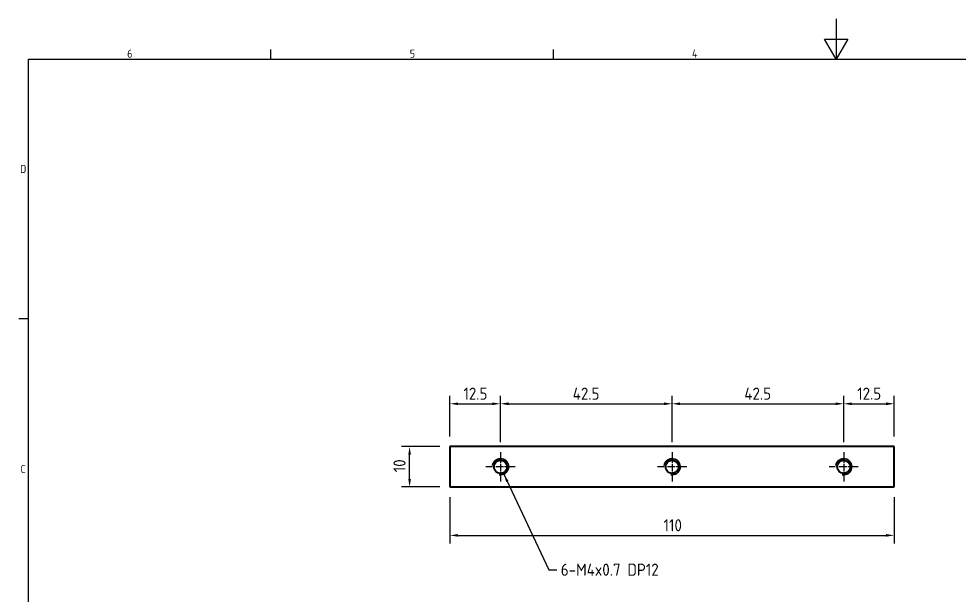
# Model space of a CAD drawing. Header units: millimetres. Extents: x 0 to 420, y 0 to 297.
# Drawn here: x 7.6 to 240.5, y 154.4 to 297 of the extents above; entities that cross this region are included whole.
import ezdxf

# ---------------------------------------------------------------- set-up
doc = ezdxf.new("R2010")
doc.units = ezdxf.units.MM
doc.linetypes.add('CHAIN', pattern=[0.35429999999999995, 0.2362, -0.0295, 0.0591, -0.0295])
doc.layers.get('0').update_dxf_attribs({"color": 3, "lineweight": 25})
for name, color, linetype, lineweight in [('가시적인 것(ISO)', 3, 'Continuous', 40), ('가시적인 좁은 것(ISO)', 3, 'Continuous', 35), ('경계(ISO)', 7, 'Continuous', 25), ('기호(ISO)', 5, 'Continuous', 25), ('중심 표식(ISO)', 1, 'Continuous', 25), ('치수(ISO)', 2, 'Continuous', 25)]:
    doc.layers.add(name, color=color, linetype=linetype, lineweight=lineweight)
doc.styles.add('문자 텍스트_PSTEK_POSCO', font='isocp.shx')
doc.styles.add('치수 텍스트_PSTEK_POSCO', font='isocp.shx')
doc.dimstyles.new('치수_PSTEK_POSCO', dxfattribs={"dimtxt": 3, "dimasz": 2, "dimexe": 2, "dimexo": 2.5, "dimgap": 1, "dimtad": 1, "dimrnd": 1e-08, "dimdsep": 46, "dimtxsty": '치수 텍스트_PSTEK_POSCO', "dimcen": 0.09, "dimdle": 10, "dimclrd": 7, "dimclre": 7, "dimclrt": 2, "dimadec": 1, "dimazin": 2, "dimtfac": 1, "dimtmove": 0, "dimatfit": 3, "dimfxl": 0, "dimtolj": 1, "dimlwd": -1, "dimlwe": -1, "dimarcsym": 0})
doc.dimstyles.new('치수_PSTEK_POSCO$7', dxfattribs={"dimtxt": 3, "dimasz": 2, "dimexe": 2, "dimexo": 2.5, "dimgap": 1, "dimtad": 1, "dimrnd": 1e-08, "dimdsep": 46, "dimtxsty": '치수 텍스트_PSTEK_POSCO', "dimcen": 0.09, "dimdle": 10, "dimclrd": 7, "dimclre": 7, "dimclrt": 2, "dimadec": 1, "dimazin": 2, "dimtfac": 1, "dimtmove": 0, "dimatfit": 3, "dimfxl": 0, "dimtolj": 1, "dimlwd": -1, "dimlwe": -1, "dimarcsym": 0})

# ---------------------------------------------------------------- blocks, each defined once
blk = doc.blocks.new('경계 Default Border')
at = {"layer": '경계(ISO)'}
for p, q in [((70, 287.0000076293945), (70, 289.4000053405762)), ((140, 287.0000076293945), (140, 289.4000053405762)), ((10, 222.7499961853027), (7.599999904632568, 222.7499961853027))]:
    blk.add_line(p, q, dxfattribs=at)
at = {"layer": '경계(ISO)', "flags": 128}
for points in [[(210, 297.0000076293945), (210, 287.0000076293945), (207.1132469177246, 292.0000076293945), (212.8867530822754, 292.0000076293945), (210, 287.0000076293945)], [(10, 10), (10, 287.0000076293945), (410, 287.0000076293945), (410, 10), (10, 10)]]:
    blk.add_lwpolyline(points, dxfattribs=at)
at = {"layer": '경계(ISO)', "color": 2, "char_height": 2.000000029802322, "attachment_point": 7, "style": '문자 텍스트_PSTEK_POSCO'}
for s, insert in [('6', (34.42969299337596, 287.3809296778403)), ('5', (104.429692993376, 287.3809296778403)), ('4', (174.3156467487881, 287.4)), ('D', (7.918846742126641, 258.8559296629392)), ('C', (8.029692978474793, 184.6059296629392))]:
    blk.add_mtext(s, dxfattribs=dict(at, insert=insert))
blk = doc.blocks.new('*D21')
at = {"layer": 'Defpoints', "color": 0, "transparency": 16777216}
for p in [(126.8759365780216, 201.7263739022923), (114.3759365780216, 191.1329505503924), (126.8759365780216, 189.7539505503924)]:
    blk.add_point(p, dxfattribs=at)
at = {"layer": '치수(ISO)', "color": 7, "transparency": 16777216}
for p, q in [((114.3759365780216, 193.6329505503924), (114.3759365780216, 203.7263739022923)), ((126.8759365780216, 192.2539505503924), (126.8759365780216, 203.7263739022923)), ((116.3759365780216, 201.7263739022923), (124.8759365780216, 201.7263739022923))]:
    blk.add_line(p, q, dxfattribs=at)
for points in [[(116.3759365780216, 202.0597072356257), (116.3759365780216, 201.393040568959), (114.3759365780216, 201.7263739022923)], [(124.8759365780216, 202.0597072356257), (124.8759365780216, 201.393040568959), (126.8759365780216, 201.7263739022923)]]:
    blk.add_solid(points, dxfattribs=at)
at = {"layer": '치수(ISO)', "color": 2, "transparency": 16777216, "insert": (117.7038045436657, 204.2266691778829), "char_height": 3, "attachment_point": 4, "style": '치수 텍스트_PSTEK_POSCO'}
blk.add_mtext('\\A1;12.5', dxfattribs=at)
blk = doc.blocks.new('*D22')
at = {"layer": 'Defpoints', "color": 0, "transparency": 16777216}
for p in [(169.3759365780216, 201.7263739022923), (126.8759365780216, 189.7539505503924), (169.3759365780216, 189.7539505503924)]:
    blk.add_point(p, dxfattribs=at)
at = {"layer": '치수(ISO)', "color": 7, "transparency": 16777216}
for p, q in [((126.8759365780216, 192.2539505503924), (126.8759365780216, 203.7263739022923)), ((169.3759365780216, 192.2539505503924), (169.3759365780216, 203.7263739022923)), ((128.8759365780216, 201.7263739022923), (167.3759365780216, 201.7263739022923))]:
    blk.add_line(p, q, dxfattribs=at)
for points in [[(128.8759365780216, 202.0597072356257), (128.8759365780216, 201.393040568959), (126.8759365780216, 201.7263739022923)], [(167.3759365780216, 202.0597072356257), (167.3759365780216, 201.393040568959), (169.3759365780216, 201.7263739022923)]]:
    blk.add_solid(points, dxfattribs=at)
at = {"layer": '치수(ISO)', "color": 2, "transparency": 16777216, "insert": (144.7738045436656, 204.2266691778829), "char_height": 3, "attachment_point": 4, "style": '치수 텍스트_PSTEK_POSCO'}
blk.add_mtext('\\A1;42.5', dxfattribs=at)
blk = doc.blocks.new('*D23')
at = {"layer": 'Defpoints', "color": 0, "transparency": 16777216}
for p in [(211.8759365780216, 201.7263739022923), (169.3759365780216, 189.7539505503924), (211.8759365780216, 189.7539505503924)]:
    blk.add_point(p, dxfattribs=at)
at = {"layer": '치수(ISO)', "color": 7, "transparency": 16777216}
for p, q in [((169.3759365780216, 192.2539505503924), (169.3759365780216, 203.7263739022923)), ((211.8759365780216, 192.2539505503924), (211.8759365780216, 203.7263739022923)), ((171.3759365780216, 201.7263739022923), (209.8759365780216, 201.7263739022923))]:
    blk.add_line(p, q, dxfattribs=at)
for points in [[(171.3759365780216, 202.0597072356257), (171.3759365780216, 201.393040568959), (169.3759365780216, 201.7263739022923)], [(209.8759365780216, 202.0597072356257), (209.8759365780216, 201.393040568959), (211.8759365780216, 201.7263739022923)]]:
    blk.add_solid(points, dxfattribs=at)
at = {"layer": '치수(ISO)', "color": 2, "transparency": 16777216, "insert": (187.2738045436656, 204.2266691778829), "char_height": 3, "attachment_point": 4, "style": '치수 텍스트_PSTEK_POSCO'}
blk.add_mtext('\\A1;42.5', dxfattribs=at)
blk = doc.blocks.new('*D24')
at = {"layer": 'Defpoints', "color": 0, "transparency": 16777216}
for p in [(224.3759365780216, 201.7263739022923), (224.3759365780216, 191.1329505503924), (211.8759365780216, 189.7539505503924)]:
    blk.add_point(p, dxfattribs=at)
at = {"layer": '치수(ISO)', "color": 7, "transparency": 16777216}
for p, q in [((211.8759365780216, 192.2539505503924), (211.8759365780216, 203.7263739022923)), ((224.3759365780216, 193.6329505503924), (224.3759365780216, 203.7263739022923)), ((213.8759365780216, 201.7263739022923), (222.3759365780216, 201.7263739022923))]:
    blk.add_line(p, q, dxfattribs=at)
for points in [[(213.8759365780216, 202.0597072356257), (213.8759365780216, 201.393040568959), (211.8759365780216, 201.7263739022923)], [(222.3759365780216, 202.0597072356257), (222.3759365780216, 201.393040568959), (224.3759365780216, 201.7263739022923)]]:
    blk.add_solid(points, dxfattribs=at)
at = {"layer": '치수(ISO)', "color": 2, "transparency": 16777216, "insert": (215.2238045436656, 204.2266691778829), "char_height": 3, "attachment_point": 4, "style": '치수 텍스트_PSTEK_POSCO'}
blk.add_mtext('\\A1;12.5', dxfattribs=at)
blk = doc.blocks.new('*D25')
at = {"layer": 'Defpoints', "color": 0, "transparency": 16777216}
for p in [(104.3759365780216, 191.1329505503924), (114.3759365780216, 191.1329505503924), (114.3759365780216, 181.1329505503924)]:
    blk.add_point(p, dxfattribs=at)
at = {"layer": '치수(ISO)', "color": 7, "transparency": 16777216}
for p, q in [((111.8759365780216, 191.1329505503924), (102.3759365780216, 191.1329505503924)), ((104.3759365780216, 183.1329505503924), (104.3759365780216, 189.1329505503924)), ((111.8759365780216, 181.1329505503924), (102.3759365780216, 181.1329505503924))]:
    blk.add_line(p, q, dxfattribs=at)
for points in [[(104.0426032446883, 189.1329505503924), (104.709269911355, 189.1329505503924), (104.3759365780216, 191.1329505503924)], [(104.0426032446883, 183.1329505503924), (104.709269911355, 183.1329505503924), (104.3759365780216, 181.1329505503924)]]:
    blk.add_solid(points, dxfattribs=at)
at = {"layer": '치수(ISO)', "color": 2, "transparency": 16777216, "insert": (101.8759365780216, 184.7817694480302), "char_height": 3, "attachment_point": 4, "rotation": 90, "style": '치수 텍스트_PSTEK_POSCO'}
blk.add_mtext('\\A1;10', dxfattribs=at)
blk = doc.blocks.new('*D26')
at = {"layer": 'Defpoints', "color": 0, "transparency": 16777216}
for p in [(114.3759365780216, 181.1329505503924), (224.3759365780216, 181.1329505503924), (224.3759365780216, 169.1575983689165)]:
    blk.add_point(p, dxfattribs=at)
at = {"layer": '치수(ISO)', "color": 7, "transparency": 16777216}
for p, q in [((114.3759365780216, 178.6329505503924), (114.3759365780216, 167.1575983689165)), ((224.3759365780216, 178.6329505503924), (224.3759365780216, 167.1575983689165)), ((116.3759365780216, 169.1575983689165), (222.3759365780216, 169.1575983689165))]:
    blk.add_line(p, q, dxfattribs=at)
for points in [[(116.3759365780216, 169.4909317022498), (116.3759365780216, 168.8242650355831), (114.3759365780216, 169.1575983689165)], [(222.3759365780216, 169.4909317022498), (222.3759365780216, 168.8242650355831), (224.3759365780216, 169.1575983689165)]]:
    blk.add_solid(points, dxfattribs=at)
at = {"layer": '치수(ISO)', "color": 2, "transparency": 16777216, "insert": (167.2747554756594, 171.6575983689165), "char_height": 3, "attachment_point": 4, "style": '치수 텍스트_PSTEK_POSCO'}
blk.add_mtext('\\A1;110', dxfattribs=at)

msp = doc.modelspace()

# ---------------------------------------------------------------- linework, layer by layer
at = {"layer": '가시적인 것(ISO)'}
for p, q in [((224.3759365780216, 191.1329505503924), (114.3759365780216, 191.1329505503924)), ((114.3759365780216, 191.1329505503924), (114.3759365780216, 181.1329505503924)), ((224.3759365780216, 181.1329505503924), (224.3759365780216, 191.1329505503924)), ((114.3759365780216, 181.1329505503924), (224.3759365780216, 181.1329505503924))]:
    msp.add_line(p, q, dxfattribs=at)
for centre in [(126.8759365780216, 186.1329505503924), (169.3759365780216, 186.1329505503924), (211.8759365780216, 186.1329505503924)]:
    msp.add_circle(centre, 1.621, dxfattribs=at)
at = {"layer": '가시적인 좁은 것(ISO)'}
for centre, radius, start, end in [((126.8759365780216, 186.1329505503924), 1.999999999999989, 260.0000000000019, 169.9999999999507), ((169.3759365780216, 186.1329505503924), 1.999999999999999, 260.0000000000016, 169.999999999951), ((211.8759365780216, 186.1329505503924), 1.999999999999989, 260.0000000000024, 169.9999999999507)]:
    msp.add_arc(centre, radius, start, end, dxfattribs=at)
at = {"layer": '중심 표식(ISO)', "linetype": 'CHAIN', "ltscale": 8.047264099121094}
for p, q in [((126.8759365780216, 189.7539505503924), (126.8759365780216, 182.5119505503924)), ((169.3759365780216, 189.7539505503924), (169.3759365780216, 182.5119505503924)), ((211.8759365780216, 189.7539505503924), (211.8759365780216, 182.5119505503924)), ((130.4969365780216, 186.1329505503924), (123.2549365780216, 186.1329505503924)), ((172.9969365780216, 186.1329505503924), (165.7549365780216, 186.1329505503924)), ((215.4969365780216, 186.1329505503924), (208.2549365780216, 186.1329505503924))]:
    msp.add_line(p, q, dxfattribs=at)

# ---------------------------------------------------------------- block references
msp.add_blockref('경계 Default Border', (0, 0))

# ---------------------------------------------------------------- texts
at = {"layer": '기호(ISO)', "color": 2, "insert": (141.8169884824041, 160.6618291822138), "char_height": 3.00000011920929, "width": 29.29963307380675, "attachment_point": 4, "line_spacing_factor": 0.5250000357627869, "style": '치수 텍스트_PSTEK_POSCO'}
msp.add_mtext('{6-M4x0.7 DP12}', dxfattribs=at)

# ---------------------------------------------------------------- dimensions: what is measured, and where the dimension line sits
at = {"layer": '치수(ISO)', "color": 7}
for base, p1, p2, angle, picture, middle in [((126.8759365780216, 201.7263739022923), (114.3759365780216, 191.1329505503924), (126.8759365780216, 189.7539505503924), 180, '*D21', (120.6159365780216, 201.7263739022923)), ((169.3759365780216, 201.7263739022923), (126.8759365780216, 189.7539505503924), (169.3759365780216, 189.7539505503924), 180, '*D22', (148.1359365780216, 201.7263739022923)), ((211.8759365780216, 201.7263739022923), (169.3759365780216, 189.7539505503924), (211.8759365780216, 189.7539505503924), 180, '*D23', (190.6359365780216, 201.7263739022923)), ((224.3759365780216, 201.7263739022923), (211.8759365780216, 189.7539505503924), (224.3759365780216, 191.1329505503924), 180, '*D24', (218.1359365780216, 201.7263739022923)), ((104.3759365780216, 191.1329505503924), (114.3759365780216, 181.1329505503924), (114.3759365780216, 191.1329505503924), 270, '*D25', (104.3759365780216, 186.1329505503924)), ((224.3759365780216, 169.1575983689165), (114.3759365780216, 181.1329505503924), (224.3759365780216, 181.1329505503924), 180, '*D26', (169.3759365780216, 169.1575983689165))]:
    dim = msp.add_linear_dim(base=base, p1=p1, p2=p2, angle=angle, dimstyle='치수_PSTEK_POSCO', override={"dimdec": 2, "dimtp": 0, "dimtm": -0, "dimtdec": 2, "dimtofl": 0, "dimatfit": 1}, dxfattribs=at)
    dim.commit()
    dim.dimension.update_dxf_attribs({"geometry": picture, "text_midpoint": middle, "dimtype": 160})

# ---------------------------------------------------------------- leaders
at = {"layer": '기호(ISO)', "color": 7, "annotation_type": 0, "has_hookline": 1, "hookline_direction": 0, "text_width": 25.55970574006086}
msp.add_leader([(127.7151059441877, 184.3175181570248), (138.8169884824041, 160.6618291822138), (140.8169884824041, 160.6618291822138)], dimstyle='치수_PSTEK_POSCO$7', override={"dimtad": 0}, dxfattribs=at)

doc.saveas('drawing.dxf')
